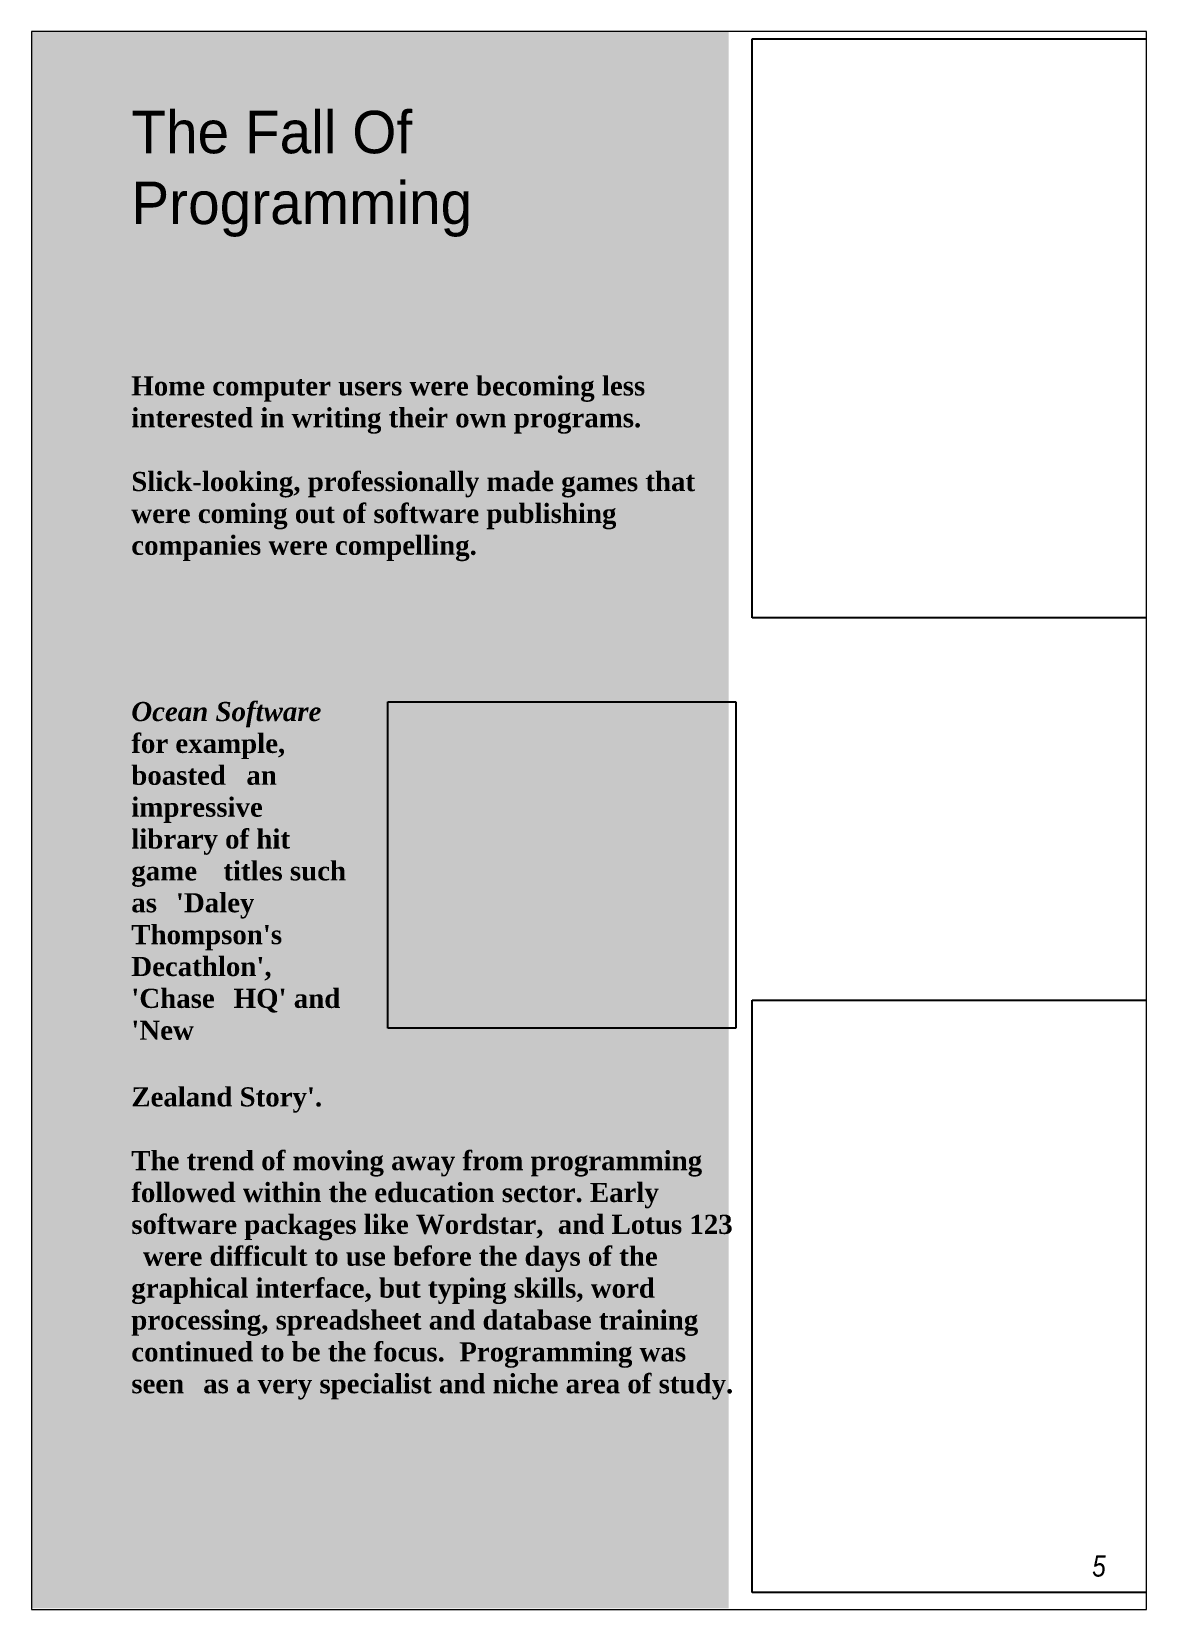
# Paper-space layout 'Page5' of a CAD drawing. Header units: millimetres. Extents: x 202 to 412, y -20 to 277.
# The model-space entities are those that its viewports show. They can reach past a viewport. Long polylines and large blocks are cut down to what shows.
import ezdxf

# ---------------------------------------------------------------- set-up
doc = ezdxf.new("R2010")
doc.units = ezdxf.units.MM
for name, color, linetype in [('Background Fill', 3, 'Continuous'), ('Images', 7, 'Continuous'), ('Text', 7, 'Continuous')]:
    doc.layers.add(name, color=color, linetype=linetype)
doc.styles.get("Standard").update_dxf_attribs({"font": 'arial.ttf'})
picture_1 = doc.add_image_def('image2.jpg', size_in_pixel=(190, 178))
picture_2 = doc.add_image_def('image7.jpg', size_in_pixel=(1024, 703))
picture_3 = doc.add_image_def('image8.jpg', size_in_pixel=(2225, 1041))

msp = doc.modelspace()

# ---------------------------------------------------------------- hatches: boundary and pattern name
at = {"layer": 'Background Fill'}
h = msp.add_hatch(color=256, dxfattribs=at)
h.dxf.hatch_style = 1
h.set_gradient(color1=(255, 255, 255), color2=(179, 150, 128), tint=1)
h.paths.add_polyline_path([(120.32, 610.18), (-14.04, 610.18), (-14.04, 313.18), (120.32, 313.18)])
h = msp.add_hatch(color=256, dxfattribs=at)
h.dxf.hatch_style = 1
h.set_gradient(color1=(216, 242, 253), tint=1)
h.paths.add_polyline_path([(251.83, 610.18), (120.32, 610.18), (120.32, 313.18), (251.83, 313.18)])

# ---------------------------------------------------------------- texts
at = {"layer": 'Text', "insert": (139.32, 595.18), "char_height": 8, "attachment_point": 1}
msp.add_mtext_dynamic_manual_height_columns('{\\fBaskerville Old Face|b0|i0|c0|p18;\\C16;\\c133;The Fall Of Programming\\H1.0335x; }', width=86.5, gutter_width=12.5, heights=[0], dxfattribs=at)
at = {"layer": 'Text', "color": 166, "char_height": 3.6, "attachment_point": 1}
for s, width, insert in [('{\\fTimes New Roman|b1|i0|c0|p18;\\C16;\\c133;Home computer users were becoming less interested in writing their own programs.\\H1.8388x; \\H0.54385x;\\P\\H1.5563x; \\H0.64256x;\\PSlick-looking, professionally made games that \\H1.6508x; \\H0.60577x;were coming out of software publishing \\H1.6218x; \\H0.61659x;companies were compelling.\\H1.6315x; }', 113.8741, (139.32, 545.18)), ("{\\fTimes New Roman|b1|i1|c0|p18;\\C16;\\c133;Ocean Software\\fTimes New Roman|b1|i0|c0|p18; for example, boasted \\H1.8352x; \\H0.54489x;an impressive \\H1.5578x; \\H0.64193x;library of hit game  \\H1.6528x; \\H0.60503x;titles such as \\H1.6211x; \\H0.61685x;'Daley Thompson's \\H1.6288x; \\H0.61394x;Decathlon', 'Chase \\H1.6259x; \\H0.61505x;HQ' and 'New\\H1.6288x; }", 43.325, (139.32, 483.87)), ("{\\fTimes New Roman|b1|i0|c0|p18;\\C16;\\c133;Zealand Story'.\\P\\H1.8352x; \\H0.54489x;\\PThe trend of moving away from programming \\H1.5578x; \\H0.64193x;followed within the education sector. Early \\H1.6528x; \\H0.60503x;software packages like Wordstar,  and Lotus 123 \\H1.6211x; \\H0.61685x;were difficult to use before the days of the \\H1.6317x; \\H0.61286x;graphical interface, but typing skills, word \\H1.6282x; \\H0.61418x;processing, spreadsheet and database training \\H1.6294x; \\H0.61374x;continued to be the focus.  Programming was seen \\H1.629x; \\H0.61389x;as a very specialist and niche area of study.\\H1.6291x; }", 113.8741, (139.32, 411.31))]:
    msp.add_mtext_dynamic_manual_height_columns(s, width=width, gutter_width=12.5, heights=[0], dxfattribs=dict(at, insert=insert))
at = {"layer": 'Text', "color": 255, "insert": (320.32, 323.18), "char_height": 4, "attachment_point": 1}
msp.add_mtext_dynamic_manual_height_columns('{\\fArial Narrow|b0|i1|c0|p34;\\C43;5}', width=10, gutter_width=12.5, heights=[0], dxfattribs=at)

# ---------------------------------------------------------------- pictures from other files: only their frames are drawn
at = {"layer": 'Images'}
image = msp.add_image(picture_2, insert=(256.25, 499.68), size_in_units=(158.84, 109.05), dxfattribs=dict(at, brightness=99, contrast=32))
image.dxf.flags = 7
image = msp.add_image(picture_1, insert=(187.65, 422.46), size_in_units=(65.55, 61.41), dxfattribs=at)
image.dxf.flags = 7
image = msp.add_image(picture_3, insert=(256.25, 316.17), size_in_units=(238.45, 111.56), dxfattribs=at)
image.dxf.flags = 7

psp = doc.layouts.new('Page5')

# ---------------------------------------------------------------- viewports
at = {"layer": '0'}
psp.add_viewport(center=(307.4, 128.55), size=(210, 297.096), view_center_point=(225.53, 461.55), view_height=297.104, dxfattribs=at)

doc.saveas('drawing.dxf')
